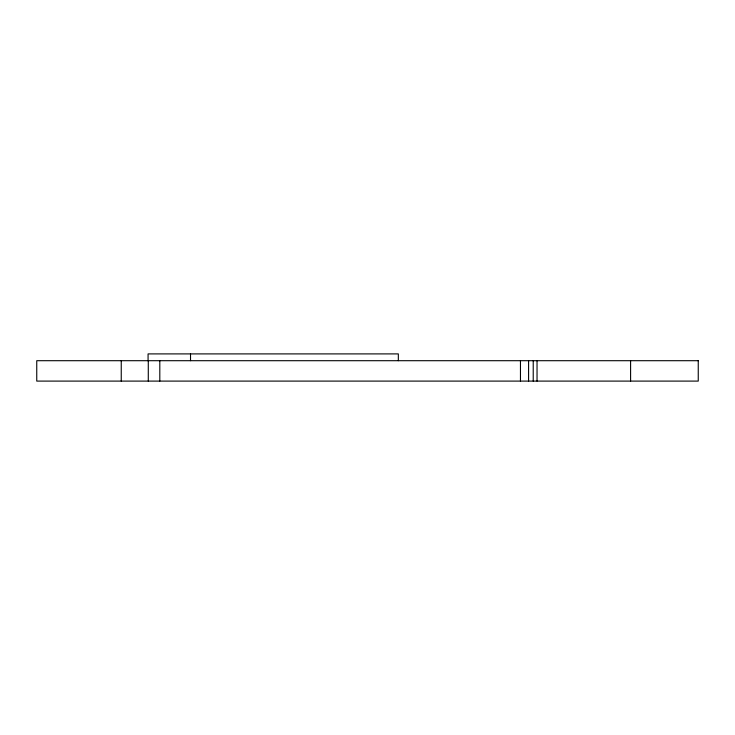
<?xml version="1.0" encoding="UTF-8"?>
<svg xmlns="http://www.w3.org/2000/svg" width="735" height="735" viewBox="0 0 735 735"><rect width="100%" height="100%" fill="white"/><g stroke="black" fill="none" stroke-linecap="round" stroke-linejoin="round"><path stroke-width="1.1" d="M630.593 360.701L630.593 381.097M537.037 360.701L537.037 381.097M533.224 360.701L533.224 381.097M528.584 360.701L528.584 381.097M520.463 360.701L520.463 381.097M398.333 360.701L398.333 353.902L148.075 353.902L148.075 360.701M190.521 353.902L190.521 360.701M159.807 360.701L159.807 381.097M148.286 360.701L148.286 381.097M121.247 360.701L121.247 381.097M698.25 360.701L36.75 360.701L36.75 381.097L698.25 381.097L698.25 360.701"/></g></svg>
